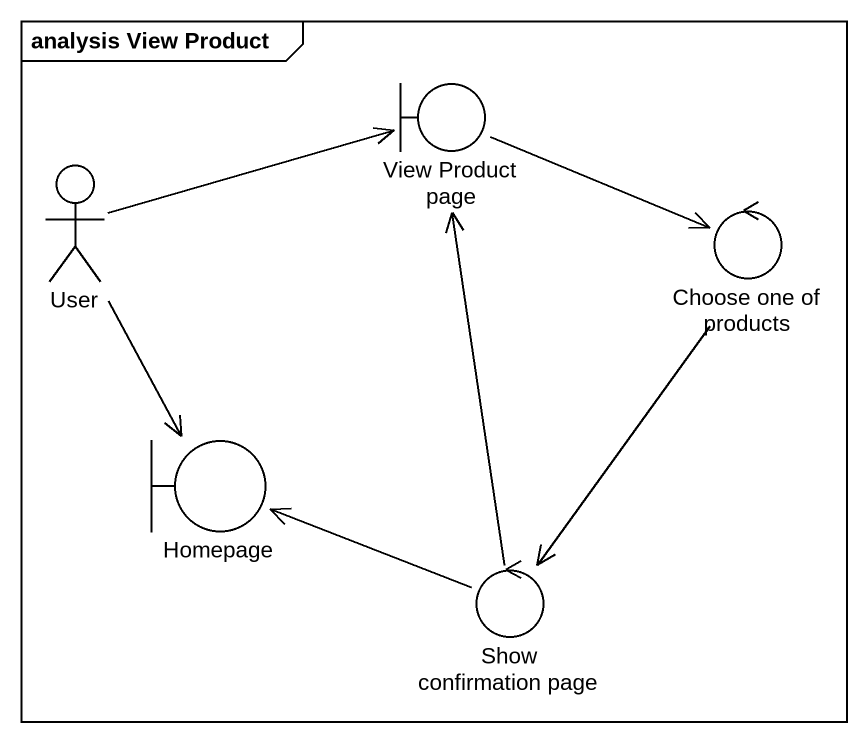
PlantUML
@startuml
mainframe analysis View Product
boundary "View Product page" as View_Product_page
actor User
control "Choose one of products" as Choose_one_of_products
boundary Homepage
control "Show confirmation page" as Show_confirmation_page
View_Product_page -right-> Choose_one_of_products
User -right-> View_Product_page
User --> Homepage
Choose_one_of_products --> Show_confirmation_page
Show_confirmation_page -up-> View_Product_page
Show_confirmation_page -left-> Homepage
@enduml
